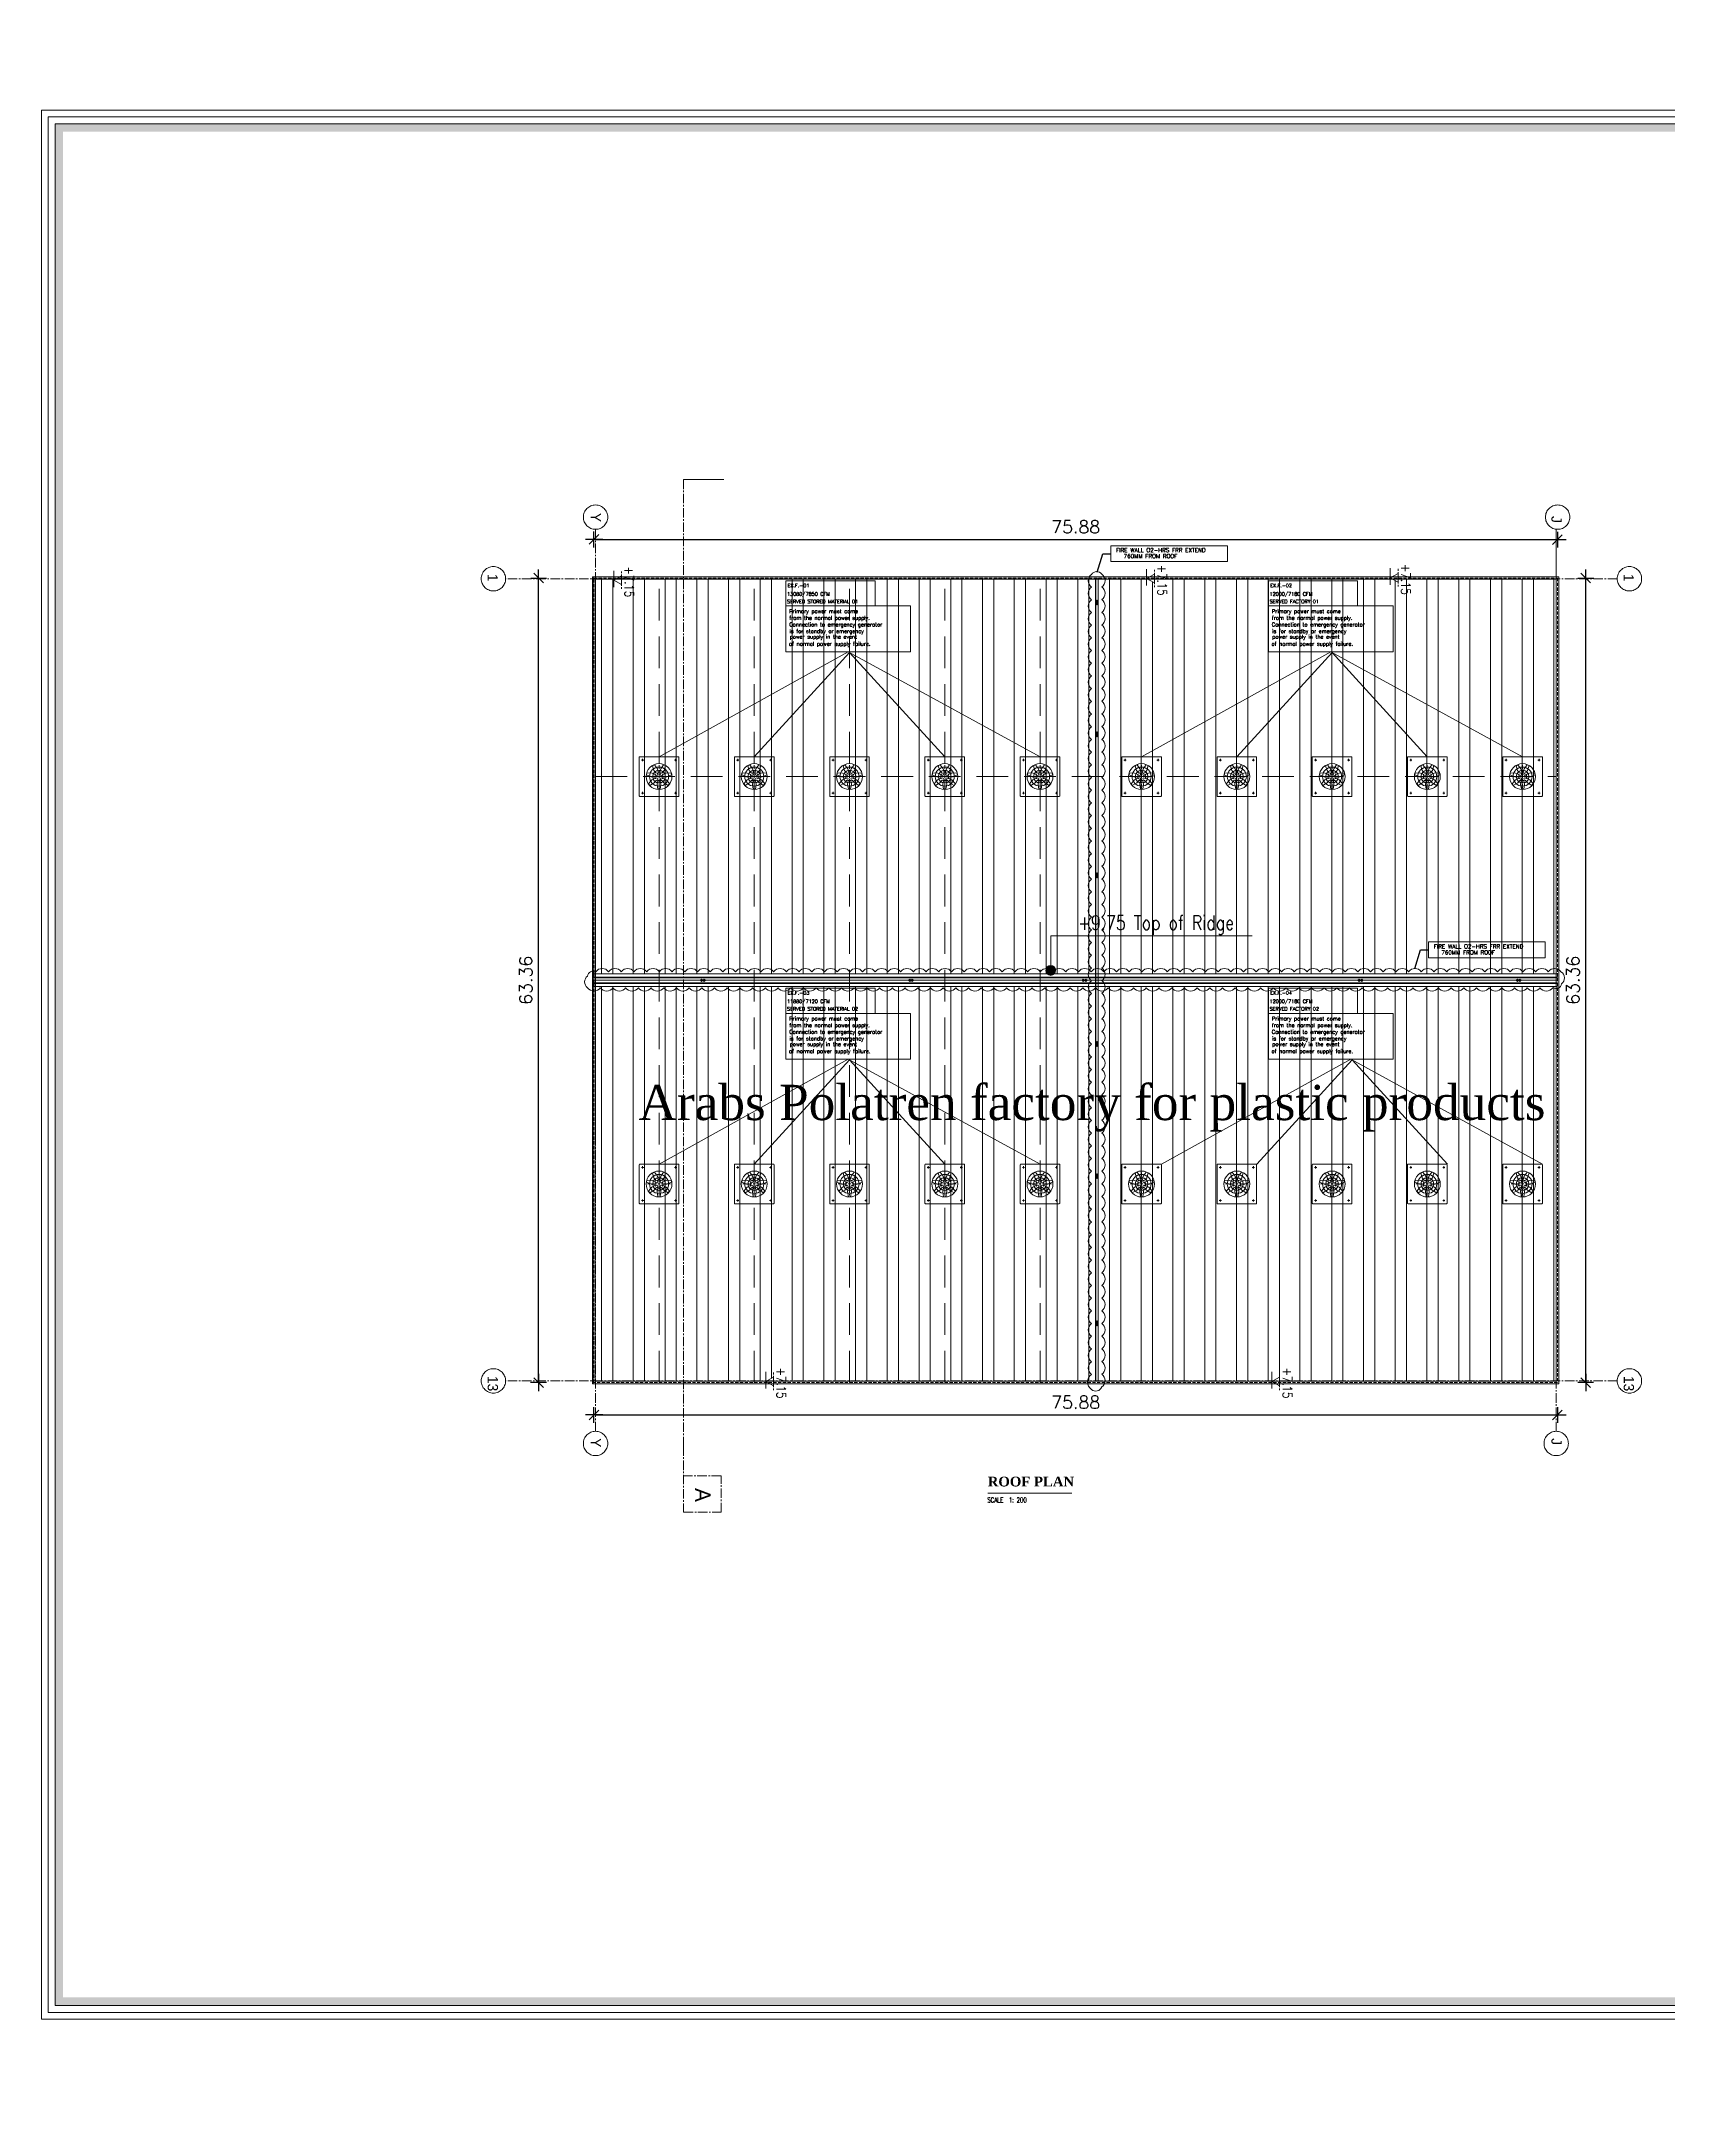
# Model space of a CAD drawing. Header units: inches. Extents: x -68096 to 69834, y -16833 to 17650.
# Drawn here: x 752.4 to 880.6, y -61.9 to 101.3 of the extents above; entities that cross this region are included whole.
import ezdxf
from ezdxf.enums import TextEntityAlignment as Align

# ---------------------------------------------------------------- set-up
doc = ezdxf.new("R2010")
doc.units = ezdxf.units.IN
doc.header["$MEASUREMENT"] = 0
for name, pattern in [('ACAD_ISO03W100', [30, 12, -18]), ('CENTER2', [1.125, 0.75, -0.125, 0.125, -0.125]), ('DASHDOT', [1, 0.5, -0.25, 0, -0.25]), ('DASHED2', [0.375, 0.25, -0.125]), ('HIDDEN', [0.375, 0.25, -0.125])]:
    doc.linetypes.add(name, pattern=pattern)
for name, color, linetype in [('-FR-TEXT', 1, 'Continuous'), ('10', 7, 'Continuous'), ('11-FRESH-AIR-TEXT', 4, 'Continuous'), ('4-TEXT-HVAC', 4, 'Continuous'), ('A-TEXT', 3, 'Continuous'), ('A_FIXTURE', 9, 'Continuous'), ('A_ROOM_NAME', 2, 'Continuous'), ('AXES', 251, 'CENTER2'), ('DIM18', 40, 'Continuous'), ('LEVEL', 1, 'Continuous'), ('TEXT', 23, 'Continuous'), ('WIN', 1, 'Continuous')]:
    doc.layers.add(name, color=color, linetype=linetype)
for name, color, linetype, lineweight in [('FIRE EMERGENCY LIGHT', 211, 'Continuous', 30), ('FPS', 172, 'Continuous', 60), ('PEN30', 35, 'Continuous', 13), ('WALL', 41, 'Continuous', 40)]:
    doc.layers.add(name, color=color, linetype=linetype, lineweight=lineweight)
doc.styles.add('Browallia', font='')
doc.styles.add('POLE', font='timesbd.ttf', dxfattribs={"height": 0.225})
doc.styles.add('ROMANC', font='romanc', dxfattribs={"height": 0.2})
doc.styles.add('ROMANS', font='romans.shx')
doc.styles.get("Standard").update_dxf_attribs({"font": 'arial.ttf'})
doc.styles.add('STYLE4', font='times.ttf')
doc.styles.add('STYLE6', font='romanc.shx', dxfattribs={"width": 0.6})
doc.styles.get('Browallia').set_extended_font_data('BrowalliaUPC')
doc.dimstyles.new('100', dxfattribs={"dimtxt": 0.2, "dimasz": 0.035, "dimexe": 0, "dimexo": 0, "dimgap": 0.1, "dimtad": 1, "dimzin": 0, "dimdsep": 46, "dimtxsty": 'ROMANS', "dimblk": 'J2', "dimblk1": 'J2', "dimblk2": 'J2', "dimsah": 1, "dimcen": 0, "dimse1": 1, "dimse2": 1, "dimclrd": 1, "dimclre": 1, "dimclrt": 6, "dimadec": 0, "dimazin": 0, "dimtfac": 0.9, "dimtix": 1, "dimtmove": 2, "dimatfit": 3, "dimldrblk": 'J2', "dimfxl": 1, "dimtolj": 1, "dimtzin": 0, "dimarcsym": 0})
doc.dimstyles.get("Standard").update_dxf_attribs({"dimtxt": 0.18, "dimasz": 0.18, "dimexe": 0.18, "dimexo": 0.0625, "dimgap": 0.09, "dimtad": 0, "dimtih": 1, "dimtoh": 1, "dimdec": 4, "dimzin": 0, "dimdsep": 46, "dimtxsty": 'Standard', "dimcen": 0.09, "dimadec": 0, "dimazin": 0, "dimtfac": 1, "dimtdec": 4, "dimtofl": 0, "dimtmove": 0, "dimatfit": 3, "dimfxl": 1, "dimtolj": 1, "dimtzin": 0, "dimarcsym": 0})
pattern_1 = [(90, (-45.068, -705.617), (-2.5, 4e-16), []), (90, (-45.952, -704.7332), (-2.5, 4e-16), [])]

# ---------------------------------------------------------------- blocks, each defined once
blk = doc.blocks.new('J2')
for p, q in [((-4, 0), (0, 0)), ((-2.19, -2.19), (2.15, 2.15)), ((0, 3.53), (0, -3.59)), ((0, 0), (3.82, 0))]:
    blk.add_line(p, q)
blk = doc.blocks.new('*D222')
at = {"color": 1, "lineweight": -2, "transparency": 16777216}
blk.add_line((874.05, -4.11), (874.05, 58.89), dxfattribs=at)
at = {"layer": 'Defpoints', "color": 0, "transparency": 16777216}
for p in [(874.05, 59.07), (874.05, 59.07), (874.05, -4.29)]:
    blk.add_point(p, dxfattribs=at)
at = {"color": 1, "lineweight": -2, "transparency": 16777216, "xscale": 0.175, "yscale": 0.175, "zscale": 0.175}
for p, rotation in [((874.05, 59.07), 90), ((874.05, -4.29), 270)]:
    blk.add_blockref('J2', p, dxfattribs=dict(at, rotation=rotation))
at = {"color": 6, "lineweight": 0, "transparency": 16777216, "insert": (873.05, 27.39), "char_height": 1, "attachment_point": 5, "rotation": 90, "style": 'ROMANS'}
blk.add_mtext('\\A1;63.36', dxfattribs=at)
blk = doc.blocks.new('*D223')
at = {"color": 1, "lineweight": -2, "transparency": 16777216}
blk.add_line((791.59, -4.11), (791.59, 58.89), dxfattribs=at)
at = {"layer": 'Defpoints', "color": 0, "transparency": 16777216}
for p in [(791.59, 59.07), (796.42, 59.07), (796.42, -4.29)]:
    blk.add_point(p, dxfattribs=at)
at = {"color": 1, "lineweight": -2, "transparency": 16777216, "xscale": 0.175, "yscale": 0.175, "zscale": 0.175}
for p, rotation in [((791.59, 59.07), 90), ((791.59, -4.29), 270)]:
    blk.add_blockref('J2', p, dxfattribs=dict(at, rotation=rotation))
at = {"color": 6, "lineweight": 0, "transparency": 16777216, "insert": (790.59, 27.39), "char_height": 1, "attachment_point": 5, "rotation": 90, "style": 'ROMANS'}
blk.add_mtext('\\A1;63.36', dxfattribs=at)
blk = doc.blocks.new('*D224')
at = {"color": 1, "lineweight": -2, "transparency": 16777216}
blk.add_line((796.12, -6.84), (871.65, -6.84), dxfattribs=at)
at = {"layer": 'Defpoints', "color": 0, "transparency": 16777216}
for p in [(871.83, -6.84), (795.95, -9.87), (871.83, -9.87)]:
    blk.add_point(p, dxfattribs=at)
at = {"color": 1, "lineweight": -2, "transparency": 16777216, "xscale": 0.175, "yscale": 0.175, "zscale": 0.175, "rotation": 180}
blk.add_blockref('J2', (795.95, -6.84), dxfattribs=at)
at = {"color": 1, "lineweight": -2, "transparency": 16777216, "xscale": 0.175, "yscale": 0.175, "zscale": 0.175}
blk.add_blockref('J2', (871.83, -6.84), dxfattribs=at)
at = {"color": 6, "lineweight": 0, "transparency": 16777216, "insert": (833.89, -5.84), "char_height": 1, "attachment_point": 5, "style": 'ROMANS'}
blk.add_mtext('\\A1;75.88', dxfattribs=at)
blk = doc.blocks.new('*D225')
at = {"color": 1, "lineweight": -2, "transparency": 16777216}
blk.add_line((796.12, 62.1), (871.65, 62.1), dxfattribs=at)
at = {"layer": 'Defpoints', "color": 0, "transparency": 16777216}
for p in [(871.83, 62.1), (795.95, 59.07), (871.83, 59.07)]:
    blk.add_point(p, dxfattribs=at)
at = {"color": 1, "lineweight": -2, "transparency": 16777216, "xscale": 0.175, "yscale": 0.175, "zscale": 0.175, "rotation": 180}
blk.add_blockref('J2', (795.95, 62.1), dxfattribs=at)
at = {"color": 1, "lineweight": -2, "transparency": 16777216, "xscale": 0.175, "yscale": 0.175, "zscale": 0.175}
blk.add_blockref('J2', (871.83, 62.1), dxfattribs=at)
at = {"color": 6, "lineweight": 0, "transparency": 16777216, "insert": (833.89, 63.1), "char_height": 1, "attachment_point": 5, "style": 'ROMANS'}
blk.add_mtext('\\A1;75.88', dxfattribs=at)
blk = doc.blocks.new('HHHN')
at = {"lineweight": 0, "char_height": 0.2, "attachment_point": 3, "rotation": 90, "style": 'ROMANS'}
for s, insert in [('{\\fOptima|b0|i0|c0|p2;Fire Water Tank 1 \\P( Effective Capacity = 255.50 Gallon)\\P               = 511 cu.mt\\P(25.00M X 2.50M X 4.10M)}', (1061.312, 16659.023, -271149.143)), ('{\\fOptima|b0|i0|c0|p2;Fire Water Tank 2 \\P( Effective Capacity = 255.50 Gallon)\\P               = 511 cu.mt\\P(25.00M X 2.50M X 4.10M)}', (1064.032, 16659.023, -271149.143))]:
    blk.add_mtext_dynamic_manual_height_columns(s, width=34482.43313, gutter_width=1, heights=[0], dxfattribs=dict(at, insert=insert))
blk = doc.blocks.new('A$C0C860EF1')
at = {"color": 214, "lineweight": 0}
for p, q in [((-156, 152), (-156, -152)), ((152, 156), (-152, 156)), ((-24, 12), (-28, 16)), ((-12, 24), (-16, 28)), ((12, 24), (16, 28)), ((24, 12), (28, 16)), ((156, -152), (156, 152)), ((-152, -156), (152, -156)), ((-24, -12), (-28, -16)), ((-12, -24), (-16, -28)), ((12, -24), (16, -28)), ((24, -12), (28, -16))]:
    blk.add_line(p, q, dxfattribs=at)
at = {"color": 214, "linetype": 'DASHDOT', "lineweight": 0}
for p, q in [((-130, 130), (-139, 130)), ((-130, 130), (-130, 139)), ((-130, 130), (-121, 130)), ((-130, 130), (-130, 121)), ((0, 0), (-102, 0)), ((0, 0), (0, 102)), ((0, 32), (0, -32)), ((0, 0), (102, 0)), ((0, 0), (0, -102)), ((130, 130), (121, 130)), ((130, 130), (130, 139)), ((130, 130), (139, 130)), ((130, 130), (130, 121)), ((-130, -130), (-139, -130)), ((-130, -130), (-130, -121)), ((-130, -130), (-121, -130)), ((-130, -130), (-130, -139)), ((130, -130), (121, -130)), ((130, -130), (130, -121)), ((130, -130), (139, -130)), ((130, -130), (130, -139))]:
    blk.add_line(p, q, dxfattribs=at)
at = {"color": 214, "linetype": 'Continuous', "lineweight": 0}
for p, q in [((-99, -14), (-62, 1)), ((-99, -14), (-62, 1)), ((-99, -14), (-62, 1)), ((-83, 56), (-73, 69)), ((-83, 56), (-56, 26)), ((-83, 56), (-56, 26)), ((-83, 56), (-56, 26)), ((-73, 69), (-38, 49)), ((-73, 69), (-38, 49)), ((-73, 69), (-38, 49)), ((-73, 69), (-38, 49)), ((-34, 2), (-62, 1)), ((-32, 13), (-56, 26)), ((-32, 13), (-56, 26)), ((-32, 13), (-56, 26)), ((-20, 28), (-38, 49)), ((-20, 28), (-38, 49)), ((-20, 28), (-38, 49)), ((-9, 100), (-15, 60)), ((-9, 100), (-15, 60)), ((-9, 100), (-15, 60)), ((-10, 33), (-15, 60)), ((-10, 33), (-15, 60)), ((-10, 33), (-15, 60)), ((-9, 100), (9, 100)), ((9, 100), (15, 60)), ((9, 100), (15, 60)), ((9, 100), (15, 60)), ((10, 33), (15, 60)), ((10, 33), (15, 60)), ((10, 33), (15, 60)), ((20, 28), (38, 49)), ((20, 28), (38, 49)), ((20, 28), (38, 49)), ((32, 13), (56, 26)), ((32, 13), (56, 26)), ((32, 13), (56, 26)), ((34, 2), (62, 1)), ((73, 69), (38, 49)), ((73, 69), (38, 49)), ((73, 69), (38, 49)), ((83, 55), (56, 26)), ((83, 55), (56, 26)), ((83, 55), (56, 26)), ((99, -14), (62, 1)), ((99, -14), (62, 1)), ((99, -14), (62, 1)), ((73, 69), (83, 55)), ((-95, -30), (-99, -14)), ((-95, -30), (-55, -28)), ((-95, -30), (-55, -28)), ((-95, -30), (-55, -28)), ((-30, -17), (-55, -28)), ((-51, -86), (-40, -48)), ((-51, -86), (-40, -48)), ((-51, -86), (-40, -48)), ((-36, -93), (-51, -86)), ((-23, -26), (-40, -48)), ((-23, -26), (-40, -48)), ((-23, -26), (-40, -48)), ((-36, -93), (-13, -61)), ((-36, -93), (-13, -61)), ((-36, -93), (-13, -61)), ((-6, -34), (-13, -61)), ((-6, -34), (-13, -61)), ((-6, -34), (-13, -61)), ((6, -35), (13, -62)), ((6, -35), (13, -62)), ((6, -35), (13, -62)), ((36, -94), (13, -62)), ((36, -94), (13, -62)), ((36, -94), (13, -62)), ((23, -27), (40, -49)), ((23, -27), (40, -49)), ((23, -27), (40, -49)), ((30, -17), (55, -28)), ((51, -87), (36, -94)), ((51, -87), (40, -49)), ((51, -87), (40, -49)), ((51, -87), (40, -49)), ((95, -31), (55, -28)), ((95, -31), (55, -28)), ((95, -31), (55, -28)), ((99, -14), (95, -31))]:
    blk.add_line(p, q, dxfattribs=at)
at = {"color": 214, "lineweight": 0}
for centre, radius in [((-130, 130), 3.5), ((0, 0), 75), ((0, 0), 50), ((130, 130), 3.5), ((-130, -130), 3.5), ((130, -130), 3.5)]:
    blk.add_circle(centre, radius, dxfattribs=at)
at = {"color": 214, "linetype": 'Continuous', "lineweight": 0}
blk.add_circle((0, 0), 102, dxfattribs=at)
at = {"color": 214, "lineweight": 0}
for centre, radius, start, end in [((-152, 152), 4, 90, 180), ((-29, 14), 2, 45, 153.6187), ((0, 0), 31, 150.6898, 209.3102), ((-18, 18), 8.38, 225, 45), ((-14, 29), 2, 116.3813, 225), ((0, 0), 31, 60.6898, 119.3102), ((18, 18), 8.38, 135, 315), ((14, 29), 2, 315, 63.6187), ((0, 0), 31, 330.6898, 29.3102), ((29, 14), 2, 26.3813, 135), ((152, 152), 4, 0, 90), ((-152, -152), 4, 180, 270), ((-29, -14), 2, 206.3813, 315), ((-18, -18), 8.38, 315, 135), ((-14, -29), 2, 135, 243.6187), ((0, 0), 31, 240.6898, 299.3102), ((18, -18), 8.38, 45, 225), ((14, -29), 2, 296.3813, 45), ((29, -14), 2, 225, 333.6187), ((152, -152), 4, 270, 0)]:
    blk.add_arc(centre, radius, start, end, dxfattribs=at)

msp = doc.modelspace()

# ---------------------------------------------------------------- hatches: boundary and pattern name
at = {"lineweight": 0}
h = msp.add_hatch(dxfattribs=at)
h.set_pattern_fill('STEEL', color=8, scale=20, angle=45)
h.set_pattern_definition(pattern_1)
h.paths.add_polyline_path([(871.726, 58.9699), (859.2734, 58.9699), (859.2734, 58.74045), (858.86754, 58.9699), (840.0864, 58.9699), (840.0864, 58.68045), (839.57442, 58.9699), (798.12506, 58.9699), (798.12506, 58.54863), (797.37993, 58.9699), (796.04625, 58.9699), (796.04625, 27.89102), (831.64705, 27.89102, -0.203714607), (831.52749, 28.17229, -1), (832.30876, 28.17229, -0.203714607), (832.1892, 27.89102), (871.726, 27.89102)])
h.paths.add_polyline_path([(801.64714, 25.16483), (801.64714, 29.61721), (800.14714, 29.61721), (800.14714, 25.16483)], flags=9)
h.paths.add_polyline_path([(831.63613, 50.08645), (836.13613, 50.08645), (836.13613, 51.58645), (831.63613, 51.58645)], flags=24)
h.paths.add_polyline_path([(859.33088, 60.39309), (859.33088, 57.52949), (860.43496, 57.52949), (860.43496, 60.39309)], flags=9)
h.paths.add_polyline_path([(840.14388, 60.33309), (840.14388, 57.46949), (841.24796, 57.46949), (841.24796, 60.33309)], flags=9)
h.paths.add_polyline_path([(798.18255, 60.20127), (798.18255, 57.33768), (799.28662, 57.33768), (799.28662, 60.20127)], flags=9)
h.paths.add_polyline_path([(832.83843, 30.59162), (847.60051, 30.59162), (847.60051, 32.87442), (832.83843, 32.87442)], flags=24)
h = msp.add_hatch(dxfattribs=at)
h.set_pattern_fill('STEEL', color=8, scale=20, angle=45)
h.set_pattern_definition(pattern_1)
h.paths.add_polyline_path([(871.726, 26.89102), (796.04625, 26.89102), (796.04625, -4.18786), (809.49859, -4.18786), (810.09122, -3.85282), (810.09122, -4.18786), (849.35524, -4.18786), (849.94786, -3.85282), (849.94786, -4.18786), (871.726, -4.18786)])
h.paths.add_polyline_path([(801.64714, 25.16483), (801.64714, 29.61721), (800.14714, 29.61721), (800.14714, 25.16483)], flags=9)
h.paths.add_polyline_path([(799.32508, 14.56458), (871.01685, 14.56458), (871.01685, 20.16468), (799.32508, 20.16468)], flags=24)
h.paths.add_polyline_path([(810.1487, -2.89286), (810.1487, -5.75645), (811.25278, -5.75645), (811.25278, -2.89286)], flags=9)
h.paths.add_polyline_path([(850.00535, -2.89286), (850.00535, -5.75645), (851.10943, -5.75645), (851.10943, -2.89286)], flags=9)
at = {"layer": 'FIRE EMERGENCY LIGHT', "lineweight": 0}
for points in [[(835.55392, 57.14199), (835.45587, 57.24004), (835.55392, 57.33809), (835.65198, 57.24004)], [(835.55392, 56.94588), (835.65198, 57.04393), (835.55392, 57.14199), (835.45587, 57.04393)], [(835.55392, 46.75583), (835.45587, 46.85388), (835.55392, 46.95193), (835.65198, 46.85388)], [(835.55392, 46.55972), (835.65198, 46.65777), (835.55392, 46.75583), (835.45587, 46.65777)], [(835.55392, 35.64536), (835.45587, 35.74341), (835.55392, 35.84147), (835.65198, 35.74341)], [(835.55392, 35.44925), (835.65198, 35.54731), (835.55392, 35.64536), (835.45587, 35.54731)], [(804.33519, 27.391), (804.43325, 27.29295), (804.5313, 27.391), (804.43325, 27.48905)], [(804.5313, 27.391), (804.62936, 27.48905), (804.72741, 27.391), (804.62936, 27.29295)], [(820.72507, 27.391), (820.82312, 27.29295), (820.92118, 27.391), (820.82312, 27.48905)], [(820.92118, 27.391), (821.01923, 27.48905), (821.11728, 27.391), (821.01923, 27.29295)], [(834.3895, 27.391), (834.48756, 27.29295), (834.58561, 27.391), (834.48756, 27.48905)], [(834.58561, 27.391), (834.68366, 27.48905), (834.78172, 27.391), (834.68366, 27.29295)], [(856.11781, 27.391), (856.21587, 27.29295), (856.31392, 27.391), (856.21587, 27.48905)], [(856.31392, 27.391), (856.41198, 27.48905), (856.51003, 27.391), (856.41198, 27.29295)], [(868.57122, 27.391), (868.66927, 27.29295), (868.76732, 27.391), (868.66927, 27.48905)], [(868.76732, 27.391), (868.86538, 27.48905), (868.96343, 27.391), (868.86538, 27.29295)], [(835.55392, 22.38052), (835.45587, 22.47857), (835.55392, 22.57662), (835.65198, 22.47857)], [(835.55392, 22.18441), (835.65198, 22.28246), (835.55392, 22.38052), (835.45587, 22.28246)], [(835.55392, 11.96767), (835.45587, 12.06572), (835.55392, 12.16377), (835.65198, 12.06572)], [(835.55392, 11.77156), (835.65198, 11.86961), (835.55392, 11.96767), (835.45587, 11.86961)], [(835.55392, 0.36722), (835.45587, 0.46527), (835.55392, 0.56332), (835.65198, 0.46527)], [(835.55392, 0.17111), (835.65198, 0.26916), (835.55392, 0.36722), (835.45587, 0.26916)]]:
    msp.add_hatch(color=6, dxfattribs=at).paths.add_polyline_path(points)
at = {"layer": 'LEVEL', "lineweight": 0}
msp.add_hatch(color=0, dxfattribs=at).paths.add_polyline_path([(831.52749, 28.17229, -1), (832.30876, 28.17229, -1)])
at = {"layer": 'WIN', "linetype": 'Continuous', "lineweight": 0}
h = msp.add_hatch(color=86, dxfattribs=at)
h.paths.add_polyline_path([(753.52048, 94.84549), (753.52048, -53.35192), (963.30992, -53.35192), (963.30992, 94.84549)])
h.paths.add_polyline_path([(922.89008, 94.22001), (922.89008, -52.69685), (962.68444, -52.69685), (962.68444, 94.22001)], flags=16)
h.paths.add_polyline_path([(922.26459, -52.69685), (754.14633, -52.69685), (754.14633, 94.22001), (922.26459, 94.22001)], flags=16)
h = msp.add_hatch(color=7, dxfattribs=at)
h.paths.add_polyline_path([(753.52048, 94.84549), (753.52048, -53.35192), (963.30992, -53.35192), (963.30992, 94.84549)])
h.paths.add_polyline_path([(922.89008, 94.22001), (922.89008, -52.69685), (962.68444, -52.69685), (962.68444, 94.22001)], flags=16)
h.paths.add_polyline_path([(922.26459, -52.69685), (754.14633, -52.69685), (754.14633, 94.22001), (922.26459, 94.22001)], flags=16)

# ---------------------------------------------------------------- linework, layer by layer
at = {"color": 8, "linetype": 'CENTER2', "lineweight": 0}
msp.add_line((803.01437, -9.29844), (803.01437, 66.8375), dxfattribs=at)
msp.add_line((803.01437, -9.29844), (803.01437, 66.8375), dxfattribs=at)
at = {"color": 0, "lineweight": 0}
for p, q in [((803.01437, 66.8375), (806.17437, 66.8375)), ((795.88625, 59.1299), (795.88625, -4.34786)), ((871.826, 27.39102), (795.88625, 27.39102)), ((871.826, 27.39102), (795.88625, 27.39102)), ((826.95571, -13.0004), (833.58909, -13.0004))]:
    msp.add_line(p, q, dxfattribs=at)
at = {"color": 1, "lineweight": 0}
msp.add_line((796.07722, 27.89102), (796.07722, 58.9699), dxfattribs=at)
at = {"color": 241, "linetype": 'DASHED2', "lineweight": 0, "ltscale": 10}
for p, q in [((801.07722, -4.28786), (801.07722, 58.9699)), ((808.57722, -4.28786), (808.57722, 58.9699)), ((816.07722, -4.28786), (816.07722, 58.9699)), ((823.57722, -4.28786), (823.57722, 58.9699)), ((831.07722, -4.28786), (831.07722, 58.9699))]:
    msp.add_line(p, q, dxfattribs=at)
at = {"lineweight": 0}
for p, q in [((835.45392, 59.0699), (835.45392, -4.18786)), ((835.65392, 59.0699), (835.65392, -4.18786))]:
    msp.add_line(p, q, dxfattribs=at)
at = {"color": 81, "lineweight": 0}
for p, q in [((801.07722, 44.99046), (815.98019, 53.25596)), ((808.57722, 44.99046), (816.07722, 53.20284)), ((815.98019, 53.25596), (831.07722, 44.99046)), ((816.07722, 53.20284), (823.57722, 44.99046)), ((839.07758, 44.99046), (853.98055, 53.25596)), ((846.57758, 44.99046), (854.07758, 53.20284)), ((853.98055, 53.25596), (869.07758, 44.99046)), ((854.07758, 53.20284), (861.57758, 44.99046)), ((801.07722, 12.91158), (815.98019, 21.17708)), ((808.57722, 12.91158), (816.07722, 21.12396)), ((815.98019, 21.17708), (831.07722, 12.91158)), ((816.07722, 21.12396), (823.57722, 12.91158)), ((840.65392, 12.91158), (855.5569, 21.17708)), ((848.15392, 12.91158), (855.65392, 21.12396)), ((855.5569, 21.17708), (870.65392, 12.91158)), ((855.65392, 21.12396), (863.15392, 12.91158))]:
    msp.add_line(p, q, dxfattribs=at)
at = {"color": 241, "linetype": 'DASHED2', "lineweight": 0, "ltscale": 10, "true_color": 0xf7abae}
msp.add_line((796.07722, 43.43046), (871.726, 43.43046), dxfattribs=at)
at = {"color": 0, "linetype": 'CENTER2', "lineweight": 0}
for p, q in [((803.01437, -9.29844), (803.01437, -14.50021)), ((805.96572, -11.63497), (803.01437, -11.63497)), ((805.96572, -14.50021), (805.96572, -11.63497)), ((803.01437, -14.50021), (805.96572, -14.50021))]:
    msp.add_line(p, q, dxfattribs=at)
at = {"color": 0, "lineweight": 0}
for points in [[(795.84625, 59.1699), (871.926, 59.1699), (871.926, -4.38786), (795.84625, -4.38786)], [(796.04625, 58.9699), (871.726, 58.9699), (871.726, -4.18786), (796.04625, -4.18786)]]:
    msp.add_lwpolyline(points, close=True, dxfattribs=at)
at = {"color": 0, "linetype": 'HIDDEN', "lineweight": 0}
msp.add_lwpolyline([(871.826, 59.0699), (871.826, -4.28786), (795.94625, -4.28786), (795.94625, 59.0699)], close=True, dxfattribs=at)
at = {"linetype": 'ACAD_ISO03W100', "lineweight": 0}
for points in [[(811.07062, 58.84776), (818.08376, 58.84776), (818.08376, 56.86704), (811.07062, 56.86704)], [(849.07098, 58.84776), (856.08412, 58.84776), (856.08412, 56.86704), (849.07098, 56.86704)], [(811.07062, 56.86704), (820.88976, 56.86704), (820.88976, 53.25596), (811.07062, 53.25596)], [(849.07098, 56.86704), (858.89012, 56.86704), (858.89012, 53.25596), (849.07098, 53.25596)], [(811.07062, 26.76888), (818.08376, 26.76888), (818.08376, 24.78816), (811.07062, 24.78816)], [(849.07098, 26.76888), (856.08412, 26.76888), (856.08412, 24.78816), (849.07098, 24.78816)], [(811.07062, 24.78816), (820.88976, 24.78816), (820.88976, 21.17708), (811.07062, 21.17708)], [(849.07098, 24.78816), (858.89012, 24.78816), (858.89012, 21.17708), (849.07098, 21.17708)]]:
    msp.add_lwpolyline(points, close=True, dxfattribs=at)
at = {"color": 1, "lineweight": 0}
for points in [[(835.13273, -4.83065, 0.52056705), (835.93636, -4.63427, 0.52056705), (835.93636, -3.63427, 0.52056705), (835.93636, -2.63427, 0.52056705), (835.93636, -1.63427, 0.52056705), (835.93636, -0.63427, 0.52056705), (835.93636, 0.36573, 0.52056705), (835.93636, 1.36573, 0.52056705), (835.93636, 2.36573, 0.52056705), (835.93636, 3.36573, 0.52056705), (835.93636, 4.36573, 0.52056705), (835.93636, 5.36573, 0.52056705), (835.93636, 6.36573, 0.52056705), (835.93636, 7.36573, 0.52056705), (835.93636, 8.36573, 0.52056705), (835.93636, 9.36573, 0.52056705), (835.93636, 10.36573, 0.52056705), (835.93636, 11.36573, 0.52056705), (835.93636, 12.36573, 0.52056705), (835.93636, 13.36573, 0.52056705), (835.93636, 14.36573, 0.52056705), (835.93636, 15.36573, 0.52056705), (835.93636, 16.36573, 0.52056705), (835.93636, 17.36573, 0.52056705), (835.93636, 18.36573, 0.52056705), (835.93636, 19.36573, 0.52056705), (835.93636, 20.36573, 0.52056705), (835.93636, 21.36573, 0.52056705), (835.93636, 22.36573, 0.52056705), (835.93636, 23.36573, 0.52056705), (835.93636, 24.36573, 0.52056705), (835.93636, 25.36573, 0.52056705), (835.93636, 26.36573, 0.52056705), (835.93636, 27.36573, 0.52056705), (835.93636, 28.36573, 0.52056705), (835.93636, 29.36573, 0.52056705), (835.93636, 30.36573, 0.52056705), (835.93636, 31.36573, 0.52056705), (835.93636, 32.36573, 0.52056705), (835.93636, 33.36573, 0.52056705), (835.93636, 34.36573, 0.52056705), (835.93636, 35.36573, 0.52056705), (835.93636, 36.36573, 0.52056705), (835.93636, 37.36573, 0.52056705), (835.93636, 38.36573, 0.52056705), (835.93636, 39.36573, 0.52056705), (835.93636, 40.36573, 0.52056705), (835.93636, 41.36573, 0.52056705), (835.93636, 42.36573, 0.52056705), (835.93636, 43.36573, 0.52056705), (835.93636, 44.36573, 0.52056705), (835.93636, 45.36573, 0.52056705), (835.93636, 46.36573, 0.52056705), (835.93636, 47.36573, 0.52056705), (835.93636, 48.36573, 0.52056705), (835.93636, 49.36573, 0.52056705), (835.93636, 50.36573, 0.52056705), (835.93636, 51.36573, 0.52056705), (835.93636, 52.36573, 0.52056705), (835.93636, 53.36573, 0.52056705), (835.93636, 54.36573, 0.52056705), (835.93636, 55.36573, 0.52056705), (835.93636, 56.36573, 0.52056705), (835.93636, 57.36573, 0.52056705), (835.93636, 58.36573, 0.52056705), (835.93636, 59.36573, 0.52056705), (835.13273, 59.35738, 0.52056705), (835.13273, 58.35738, 0.52056705), (835.13273, 57.35738, 0.52056705), (835.13273, 56.35738, 0.52056705), (835.13273, 55.35738, 0.52056705), (835.13273, 54.35738, 0.52056705), (835.13273, 53.35738, 0.52056705), (835.13273, 52.35738, 0.52056705), (835.13273, 51.35738, 0.52056705), (835.13273, 50.35738, 0.52056705), (835.13273, 49.35738, 0.52056705), (835.13273, 48.35738, 0.52056705), (835.13273, 47.35738, 0.52056705), (835.13273, 46.35738, 0.52056705), (835.13273, 45.35738, 0.52056705), (835.13273, 44.35738, 0.52056705), (835.13273, 43.35738, 0.52056705), (835.13273, 42.35738, 0.52056705), (835.13273, 41.35738, 0.52056705), (835.13273, 40.35738, 0.52056705), (835.13273, 39.35738, 0.52056705), (835.13273, 38.35738, 0.52056705), (835.13273, 37.35738, 0.52056705), (835.13273, 36.35738, 0.52056705), (835.13273, 35.35738, 0.52056705), (835.13273, 34.35738, 0.52056705), (835.13273, 33.35738, 0.52056705), (835.13273, 32.35738, 0.52056705), (835.13273, 31.35738, 0.52056705), (835.13273, 30.35738, 0.52056705), (835.13273, 29.35738, 0.52056705), (835.13273, 28.35738, 0.52056705), (835.13273, 27.35738, 0.52056705), (835.13273, 26.35738, 0.52056705), (835.13273, 25.35738, 0.52056705), (835.13273, 24.35738, 0.52056705), (835.13273, 23.35738, 0.52056705), (835.13273, 22.35738, 0.52056705), (835.13273, 21.35738, 0.52056705), (835.13273, 20.35738, 0.52056705), (835.13273, 19.35738, 0.52056705), (835.13273, 18.35738, 0.52056705), (835.13273, 17.35738, 0.52056705), (835.13273, 16.35738, 0.52056705), (835.13273, 15.35738, 0.52056705), (835.13273, 14.35738, 0.52056705), (835.13273, 13.35738, 0.52056705), (835.13273, 12.35738, 0.52056705), (835.13273, 11.35738, 0.52056705), (835.13273, 10.35738, 0.52056705), (835.13273, 9.35738, 0.52056705), (835.13273, 8.35738, 0.52056705), (835.13273, 7.35738, 0.52056705), (835.13273, 6.35738, 0.52056705), (835.13273, 5.35738, 0.52056705), (835.13273, 4.35738, 0.52056705), (835.13273, 3.35738, 0.52056705), (835.13273, 2.35738, 0.52056705), (835.13273, 1.35738, 0.52056705), (835.13273, 0.35738, 0.52056705), (835.13273, -0.64262, 0.52056705), (835.13273, -1.64262, 0.52056705), (835.13273, -2.64262, 0.52056705), (835.13273, -3.64262, 0.52056705)], [(795.44897, 26.80677, 0.52056705), (796.44897, 26.80677, 0.52056705), (797.44897, 26.80677, 0.52056705), (798.44897, 26.80677, 0.52056705), (799.44897, 26.80677, 0.52056705), (800.44897, 26.80677, 0.52056705), (801.44897, 26.80677, 0.52056705), (802.44897, 26.80677, 0.52056705), (803.44897, 26.80677, 0.52056705), (804.44897, 26.80677, 0.52056705), (805.44897, 26.80677, 0.52056705), (806.44897, 26.80677, 0.52056705), (807.44897, 26.80677, 0.52056705), (808.44897, 26.80677, 0.52056705), (809.44897, 26.80677, 0.52056705), (810.44897, 26.80677, 0.52056705), (811.44897, 26.80677, 0.52056705), (812.44897, 26.80677, 0.52056705), (813.44897, 26.80677, 0.52056705), (814.44897, 26.80677, 0.52056705), (815.44897, 26.80677, 0.52056705), (816.44897, 26.80677, 0.52056705), (817.44897, 26.80677, 0.52056705), (818.44897, 26.80677, 0.52056705), (819.44897, 26.80677, 0.52056705), (820.44897, 26.80677, 0.52056705), (821.44897, 26.80677, 0.52056705), (822.44897, 26.80677, 0.52056705), (823.44897, 26.80677, 0.52056705), (824.44897, 26.80677, 0.52056705), (825.44897, 26.80677, 0.52056705), (826.44897, 26.80677, 0.52056705), (827.44897, 26.80677, 0.52056705), (828.44897, 26.80677, 0.52056705), (829.44897, 26.80677, 0.52056705), (830.44897, 26.80677, 0.52056705), (831.44897, 26.80677, 0.52056705), (832.44897, 26.80677, 0.52056705), (833.44897, 26.80677, 0.52056705), (834.44897, 26.80677, 0.52056705), (835.44897, 26.80677, 0.52056705), (836.44897, 26.80677, 0.52056705), (837.44897, 26.80677, 0.52056705), (838.44897, 26.80677, 0.52056705), (839.44897, 26.80677, 0.52056705), (840.44897, 26.80677, 0.52056705), (841.44897, 26.80677, 0.52056705), (842.44897, 26.80677, 0.52056705), (843.44897, 26.80677, 0.52056705), (844.44897, 26.80677, 0.52056705), (845.44897, 26.80677, 0.52056705), (846.44897, 26.80677, 0.52056705), (847.44897, 26.80677, 0.52056705), (848.44897, 26.80677, 0.52056705), (849.44897, 26.80677, 0.52056705), (850.44897, 26.80677, 0.52056705), (851.44897, 26.80677, 0.52056705), (852.44897, 26.80677, 0.52056705), (853.44897, 26.80677, 0.52056705), (854.44897, 26.80677, 0.52056705), (855.44897, 26.80677, 0.52056705), (856.44897, 26.80677, 0.52056705), (857.44897, 26.80677, 0.52056705), (858.44897, 26.80677, 0.52056705), (859.44897, 26.80677, 0.52056705), (860.44897, 26.80677, 0.52056705), (861.44897, 26.80677, 0.52056705), (862.44897, 26.80677, 0.52056705), (863.44897, 26.80677, 0.52056705), (864.44897, 26.80677, 0.52056705), (865.44897, 26.80677, 0.52056705), (866.44897, 26.80677, 0.52056705), (867.44897, 26.80677, 0.52056705), (868.44897, 26.80677, 0.52056705), (869.44897, 26.80677, 0.52056705), (870.44897, 26.80677, 0.52056705), (871.44897, 26.80677, 0.52056705), (872.1476, 27.10813, 0.52056705), (872.10293, 28.06346, 0.52056705), (871.10293, 28.06346, 0.52056705), (870.10293, 28.06346, 0.52056705), (869.10293, 28.06346, 0.52056705), (868.10293, 28.06346, 0.52056705), (867.10293, 28.06346, 0.52056705), (866.10293, 28.06346, 0.52056705), (865.10293, 28.06346, 0.52056705), (864.10293, 28.06346, 0.52056705), (863.10293, 28.06346, 0.52056705), (862.10293, 28.06346, 0.52056705), (861.10293, 28.06346, 0.52056705), (860.10293, 28.06346, 0.52056705), (859.10293, 28.06346, 0.52056705), (858.10293, 28.06346, 0.52056705), (857.10293, 28.06346, 0.52056705), (856.10293, 28.06346, 0.52056705), (855.10293, 28.06346, 0.52056705), (854.10293, 28.06346, 0.52056705), (853.10293, 28.06346, 0.52056705), (852.10293, 28.06346, 0.52056705), (851.10293, 28.06346, 0.52056705), (850.10293, 28.06346, 0.52056705), (849.10293, 28.06346, 0.52056705), (848.10293, 28.06346, 0.52056705), (847.10293, 28.06346, 0.52056705), (846.10293, 28.06346, 0.52056705), (845.10293, 28.06346, 0.52056705), (844.10293, 28.06346, 0.52056705), (843.10293, 28.06346, 0.52056705), (842.10293, 28.06346, 0.52056705), (841.10293, 28.06346, 0.52056705), (840.10293, 28.06346, 0.52056705), (839.10293, 28.06346, 0.52056705), (838.10293, 28.06346, 0.52056705), (837.10293, 28.06346, 0.52056705), (836.10293, 28.06346, 0.52056705), (835.10293, 28.06346, 0.52056705), (834.10293, 28.06346, 0.52056705), (833.10293, 28.06346, 0.52056705), (832.10293, 28.06346, 0.52056705), (831.10293, 28.06346, 0.52056705), (830.10293, 28.06346, 0.52056705), (829.10293, 28.06346, 0.52056705), (828.10293, 28.06346, 0.52056705), (827.10293, 28.06346, 0.52056705), (826.10293, 28.06346, 0.52056705), (825.10293, 28.06346, 0.52056705), (824.10293, 28.06346, 0.52056705), (823.10293, 28.06346, 0.52056705), (822.10293, 28.06346, 0.52056705), (821.10293, 28.06346, 0.52056705), (820.10293, 28.06346, 0.52056705), (819.10293, 28.06346, 0.52056705), (818.10293, 28.06346, 0.52056705), (817.10293, 28.06346, 0.52056705), (816.10293, 28.06346, 0.52056705), (815.10293, 28.06346, 0.52056705), (814.10293, 28.06346, 0.52056705), (813.10293, 28.06346, 0.52056705), (812.10293, 28.06346, 0.52056705), (811.10293, 28.06346, 0.52056705), (810.10293, 28.06346, 0.52056705), (809.10293, 28.06346, 0.52056705), (808.10293, 28.06346, 0.52056705), (807.10293, 28.06346, 0.52056705), (806.10293, 28.06346, 0.52056705), (805.10293, 28.06346, 0.52056705), (804.10293, 28.06346, 0.52056705), (803.10293, 28.06346, 0.52056705), (802.10293, 28.06346, 0.52056705), (801.10293, 28.06346, 0.52056705), (800.10293, 28.06346, 0.52056705), (799.10293, 28.06346, 0.52056705), (798.10293, 28.06346, 0.52056705), (797.10293, 28.06346, 0.52056705), (796.10293, 28.06346, 0.52056705), (795.44897, 27.71742, 0.52056705)]]:
    msp.add_lwpolyline(points, format="xyb", close=True, dxfattribs=at)
at = {"layer": '11-FRESH-AIR-TEXT', "color": 33, "lineweight": 0}
msp.add_line((818.07855, 58.84776), (811.07062, 58.84776), dxfattribs=at)
at = {"layer": 'A_FIXTURE', "color": 0, "lineweight": 0}
for p, q in [((797.51246, 59.43863), (797.51246, 58.35132)), ((797.51246, 59.43863), (797.51246, 58.35132)), ((839.47379, 59.57044), (839.47379, 58.48313)), ((839.47379, 59.57044), (839.47379, 58.48313)), ((858.66079, 59.63044), (858.66079, 58.54313)), ((858.66079, 59.63044), (858.66079, 58.54313)), ((809.47861, -3.6555), (809.47861, -4.74281)), ((809.47861, -3.6555), (809.47861, -4.74281)), ((849.33526, -3.6555), (849.33526, -4.74281)), ((849.33526, -3.6555), (849.33526, -4.74281))]:
    msp.add_line(p, q, dxfattribs=at)
for points in [[(798.12506, 59.24131), (798.12506, 58.54863), (797.51246, 58.89497), (798.12506, 59.24131)], [(798.12506, 59.24131), (798.12506, 58.54863), (797.51246, 58.89497), (798.12506, 59.24131)], [(840.0864, 59.37313), (840.0864, 58.68045), (839.47379, 59.02679), (840.0864, 59.37313)], [(840.0864, 59.37313), (840.0864, 58.68045), (839.47379, 59.02679), (840.0864, 59.37313)], [(859.2734, 59.43313), (859.2734, 58.74045), (858.66079, 59.08679), (859.2734, 59.43313)], [(859.2734, 59.43313), (859.2734, 58.74045), (858.66079, 59.08679), (859.2734, 59.43313)], [(810.09122, -3.85282), (810.09122, -4.5455), (809.47861, -4.19916), (810.09122, -3.85282)], [(810.09122, -3.85282), (810.09122, -4.5455), (809.47861, -4.19916), (810.09122, -3.85282)], [(849.94786, -3.85282), (849.94786, -4.5455), (849.33526, -4.19916), (849.94786, -3.85282)], [(849.94786, -3.85282), (849.94786, -4.5455), (849.33526, -4.19916), (849.94786, -3.85282)]]:
    msp.add_lwpolyline(points, dxfattribs=at)
at = {"layer": 'AXES', "color": 8, "lineweight": 0}
for p, q in [((796.07722, 62.90395), (796.07722, 14.45484)), ((796.07722, 62.90395), (796.07722, 14.45484)), ((876.53307, 59.01156), (788.99468, 59.01156)), ((796.07722, -8.12191), (796.07722, 40.3272)), ((871.726, -8.12191), (871.726, 40.3272)), ((876.53307, -4.15274), (788.99468, -4.15274))]:
    msp.add_line(p, q, dxfattribs=at)
at = {"layer": 'AXES', "color": 0, "lineweight": 0, "ltscale": 25}
msp.add_line((871.726, 62.89706), (871.726, 14.44796), dxfattribs=at)
for centre in [(796.07722, 63.86395), (796.07722, 63.86395), (871.83969, 63.86395), (788.03468, 59.01156), (877.49307, 59.01156), (788.03468, -4.15274), (877.49307, -4.15274), (796.07722, -9.08191), (871.726, -9.08191)]:
    msp.add_circle(centre, 0.96, dxfattribs=at)
at = {"layer": 'FIRE EMERGENCY LIGHT', "color": 6, "lineweight": 0}
for points in [[(835.55392, 57.14199), (835.45587, 57.24004), (835.55392, 57.33809), (835.65198, 57.24004)], [(835.55392, 56.94588), (835.65198, 57.04393), (835.55392, 57.14199), (835.45587, 57.04393)], [(835.55392, 46.75583), (835.45587, 46.85388), (835.55392, 46.95193), (835.65198, 46.85388)], [(835.55392, 46.55972), (835.65198, 46.65777), (835.55392, 46.75583), (835.45587, 46.65777)], [(835.55392, 35.64536), (835.45587, 35.74341), (835.55392, 35.84147), (835.65198, 35.74341)], [(835.55392, 35.44925), (835.65198, 35.54731), (835.55392, 35.64536), (835.45587, 35.54731)], [(804.33519, 27.391), (804.43325, 27.29295), (804.5313, 27.391), (804.43325, 27.48905)], [(804.5313, 27.391), (804.62936, 27.48905), (804.72741, 27.391), (804.62936, 27.29295)], [(820.72507, 27.391), (820.82312, 27.29295), (820.92118, 27.391), (820.82312, 27.48905)], [(820.92118, 27.391), (821.01923, 27.48905), (821.11728, 27.391), (821.01923, 27.29295)], [(834.3895, 27.391), (834.48756, 27.29295), (834.58561, 27.391), (834.48756, 27.48905)], [(834.58561, 27.391), (834.68366, 27.48905), (834.78172, 27.391), (834.68366, 27.29295)], [(856.11781, 27.391), (856.21587, 27.29295), (856.31392, 27.391), (856.21587, 27.48905)], [(856.31392, 27.391), (856.41198, 27.48905), (856.51003, 27.391), (856.41198, 27.29295)], [(868.57122, 27.391), (868.66927, 27.29295), (868.76732, 27.391), (868.66927, 27.48905)], [(868.76732, 27.391), (868.86538, 27.48905), (868.96343, 27.391), (868.86538, 27.29295)], [(835.55392, 22.38052), (835.45587, 22.47857), (835.55392, 22.57662), (835.65198, 22.47857)], [(835.55392, 22.18441), (835.65198, 22.28246), (835.55392, 22.38052), (835.45587, 22.28246)], [(835.55392, 11.96767), (835.45587, 12.06572), (835.55392, 12.16377), (835.65198, 12.06572)], [(835.55392, 11.77156), (835.65198, 11.86961), (835.55392, 11.96767), (835.45587, 11.86961)], [(835.55392, 0.36722), (835.45587, 0.46527), (835.55392, 0.56332), (835.65198, 0.46527)], [(835.55392, 0.17111), (835.65198, 0.26916), (835.55392, 0.36722), (835.45587, 0.26916)]]:
    msp.add_lwpolyline(points, close=True, dxfattribs=at)
at = {"layer": 'FPS', "color": 1, "linetype": 'HIDDEN', "lineweight": 0, "ltscale": 1.2, "const_width": 0.04831}
for points in [[(835.55392, -4.20828), (835.55392, 59.0699)], [(795.94625, 27.39102), (871.826, 27.39003)]]:
    msp.add_lwpolyline(points, dxfattribs=at)
at = {"layer": 'LEVEL', "color": 0, "lineweight": 0}
for p, q in [((831.91812, 28.56293), (831.91812, 30.88382)), ((831.91812, 30.88382), (847.77358, 30.88382))]:
    msp.add_line(p, q, dxfattribs=at)
msp.add_circle((831.91812, 28.17229), 0.39064, dxfattribs=at)
at = {"layer": 'PEN30', "color": 1, "lineweight": 0}
for points in [[(836.64428, 61.61336), (845.85124, 61.61336), (845.85124, 60.35929), (836.64428, 60.35929)], [(861.6619, 30.40797), (870.86887, 30.40797), (870.86887, 29.15391), (861.6619, 29.15391)]]:
    msp.add_lwpolyline(points, close=True, dxfattribs=at)
at = {"layer": 'WALL', "color": 0, "linetype": 'HIDDEN', "lineweight": 0, "ltscale": 0.6}
for p, q in [((797.51246, 59.64519), (797.51246, 58.58803)), ((797.51246, 59.63181), (797.51246, 58.58803)), ((798.12506, 59.59146), (798.12506, 58.21803)), ((839.47379, 59.77701), (839.47379, 58.71985)), ((839.47379, 59.76363), (839.47379, 58.71985)), ((840.0864, 59.72328), (840.0864, 58.34984)), ((858.66079, 59.83701), (858.66079, 58.77985)), ((858.66079, 59.82363), (858.66079, 58.77985)), ((859.2734, 59.78328), (859.2734, 58.40984)), ((809.47861, -3.44894), (809.47861, -4.5061)), ((809.47861, -3.46232), (809.47861, -4.5061)), ((810.09122, -3.50267), (810.09122, -4.8761)), ((849.33526, -3.44894), (849.33526, -4.5061)), ((849.33526, -3.46232), (849.33526, -4.5061)), ((849.94786, -3.50267), (849.94786, -4.8761))]:
    msp.add_line(p, q, dxfattribs=at)
at = {"layer": 'WALL', "color": 0, "lineweight": 0}
for p, q in [((795.88625, 27.89102), (871.826, 27.89102)), ((795.88625, 27.64102), (871.826, 27.64102)), ((795.88625, 27.58102), (871.826, 27.58102)), ((795.88625, 27.39102), (871.826, 27.39102)), ((795.88625, 27.20102), (871.826, 27.20102)), ((795.88625, 27.14102), (871.826, 27.14102)), ((795.88625, 26.89102), (871.826, 26.89102))]:
    msp.add_line(p, q, dxfattribs=at)
at = {"layer": 'WIN', "color": 7, "linetype": 'Continuous', "lineweight": 0}
for points in [[(752.44464, -54.42776), (964.38576, -54.42776), (964.38576, 95.92134), (752.44464, 95.92134)], [(752.44464, -54.42776), (964.38576, -54.42776), (964.38576, 95.92134), (752.44464, 95.92134)], [(752.98256, -53.88984), (963.84784, -53.88984), (963.84784, 95.38341), (752.98256, 95.38341)], [(752.98256, -53.88984), (963.84784, -53.88984), (963.84784, 95.38341), (752.98256, 95.38341)], [(753.52048, -53.35192), (963.30992, -53.35192), (963.30992, 94.84549), (753.52048, 94.84549)], [(753.52048, -53.35192), (963.30992, -53.35192), (963.30992, 94.84549), (753.52048, 94.84549)]]:
    msp.add_lwpolyline(points, close=True, dxfattribs=at)

# ---------------------------------------------------------------- block references
at = {"color": 1, "lineweight": 0}
msp.add_blockref('HHHN', (-291.60316, 990.67301), dxfattribs=at)
at = {"layer": '10', "lineweight": 0, "xscale": -0.01, "yscale": 0.01, "zscale": 0.01, "rotation": 180}
for p in [(801.07722, 43.43046), (808.57722, 43.43046), (816.07722, 43.43046), (823.57722, 43.43046), (831.07722, 43.43046), (839.07758, 43.43046), (846.57758, 43.43046), (854.07758, 43.43046), (861.57758, 43.43046), (869.07758, 43.43046), (801.07722, 11.35158), (808.57722, 11.35158), (816.07722, 11.35158), (823.57722, 11.35158), (831.07722, 11.35158), (839.07758, 11.35158), (846.57758, 11.35158), (854.07758, 11.35158), (861.57758, 11.35158), (869.07758, 11.35158)]:
    msp.add_blockref('A$C0C860EF1', p, dxfattribs=at)

# ---------------------------------------------------------------- texts
at = {"layer": '-FR-TEXT', "color": 0, "lineweight": 0, "style": 'POLE'}
msp.add_text('ROOF PLAN', height=0.768, dxfattribs=at).set_placement((826.96153, -12.46408))
at = {"color": 11, "lineweight": 0, "style": 'ROMANC'}
for s, p in [('of normal power supply failure.', (811.30978, 53.74079)), ('power supply in the event', (811.3702, 54.2933)), ('of normal power supply failure.', (849.31014, 53.74079)), ('power supply in the event', (849.37055, 54.2933)), ('of normal power supply failure.', (811.30978, 21.66191)), ('power supply in the event', (811.3702, 22.21442)), ('of normal power supply failure.', (849.31014, 21.66191)), ('power supply in the event', (849.37055, 22.21442))]:
    msp.add_text(s, height=0.3, dxfattribs=at).set_placement(p)
at = {"layer": '11-FRESH-AIR-TEXT', "color": 4, "lineweight": 0, "style": 'ROMANC'}
for s, p in [('SERVED STORED MATERIAL 01', (811.15592, 57.08401, 596.51957)), ('EX.F.-01', (811.19989, 58.34214, 596.51957)), ('SERVED FACTORY 01', (849.15627, 57.08401, 596.51957)), ('EX.F.-02', (849.20025, 58.34214, 596.51957)), ('EX.F.-03', (811.19989, 26.26326, 596.51957)), ('EX.F.-04', (849.20025, 26.26326, 596.51957)), ('SERVED STORED MATERIAL 02', (811.15592, 25.00513, 596.51957)), ('SERVED FACTORY 02', (849.15627, 25.00513, 596.51957))]:
    msp.add_text(s, height=0.28, dxfattribs=at).set_placement(p)
at = {"layer": '11-FRESH-AIR-TEXT', "color": 1, "lineweight": 0, "style": 'ROMANC'}
for s, p in [('13080/7850 CFM ', (811.15592, 57.67374, 596.51957)), ('12000/7180 CFM ', (849.15627, 57.67374, 596.51957)), ('11880/7120 CFM ', (811.15592, 25.59486, 596.51957)), ('12000/7180 CFM ', (849.15627, 25.59486, 596.51957))]:
    msp.add_text(s, height=0.28, dxfattribs=at).set_placement(p)
at = {"layer": '4-TEXT-HVAC', "color": 11, "linetype": 'DASHED2', "lineweight": 0, "ltscale": 300, "style": 'ROMANC'}
for s, p in [('Primary power must come     ', (811.33022, 56.30194, 0)), ('from the normal power supply.', (811.33022, 55.77987, 0)), ('Connection to emergency generator', (811.33022, 55.2578, 0)), ('Primary power must come     ', (849.33058, 56.30194, 0)), ('from the normal power supply.', (849.33058, 55.77987, 0)), ('Connection to emergency generator', (849.33058, 55.2578, 0)), ('is for standby or emergency', (811.35168, 54.73573, 0)), ('is for standby or emergency', (849.35204, 54.73573, 0)), ('Primary power must come     ', (811.33022, 24.22306, 0)), ('Primary power must come     ', (849.33058, 24.22306, 0)), ('from the normal power supply.', (811.33022, 23.70099, 0)), ('Connection to emergency generator', (811.33022, 23.17892, 0)), ('is for standby or emergency', (811.35168, 22.65685, 0)), ('from the normal power supply.', (849.33058, 23.70099, 0)), ('Connection to emergency generator', (849.33058, 23.17892, 0)), ('is for standby or emergency', (849.35204, 22.65685, 0))]:
    msp.add_text(s, height=0.3, rotation=359.9990536, dxfattribs=at).set_placement(p)
at = {"layer": 'A-TEXT', "color": 0, "linetype": 'ByBlock', "lineweight": 0, "style": 'Browallia'}
for s, height, p in [('Y', 0.81, (795.70097, 64.19778)), ('J', 0.81, (871.34975, 63.95148)), ('1', 0.81, (787.57091, 59.39717)), ('1', 0.81, (877.0293, 59.39717)), ('13', 0.81, (787.5853, -3.76713)), ('13', 0.81, (877.04369, -3.76713)), ('Y', 0.81, (795.70097, -8.66669)), ('J', 0.81, (871.34975, -8.66669)), ('A', 1.21436, (803.91933, -12.59707))]:
    msp.add_text(s, height=height, rotation=270, dxfattribs=at).set_placement(p)
at = {"layer": 'A_ROOM_NAME', "color": 0, "lineweight": 0, "style": 'ROMANS', "width": 0.8}
for p in [(798.36656, 58.76948), (798.36656, 58.76948), (840.32789, 58.90129), (859.51489, 58.96129), (810.33271, -4.32466), (850.18936, -4.32466)]:
    msp.add_text('+7.15', height=0.736053, rotation=270, dxfattribs=at).set_placement(p, align=Align.CENTER)
msp.add_text('+9.75 Top of Ridge', height=1.1413977, dxfattribs=at).set_placement((840.21947, 31.35256), align=Align.CENTER)
at = {"layer": 'DIM18', "color": 1, "linetype": 'Continuous', "lineweight": 0, "style": 'ROMANS'}
for s, p in [('FIRE WALL O2-HRS FRR EXTEND', (837.06859, 61.10672)), ('760MM FROM ROOF', (837.66802, 60.63475)), ('FIRE WALL O2-HRS FRR EXTEND', (862.08622, 29.90134)), ('760MM FROM ROOF', (862.68565, 29.42937))]:
    msp.add_text(s, height=0.32, dxfattribs=at).set_placement(p)
at = {"layer": 'TEXT', "color": 0, "lineweight": 0, "style": 'STYLE4'}
msp.add_text('Arabs Polatren factory for plastic products', height=2.7780209, dxfattribs=at).set_placement((835.17096, 16.38321), align=Align.CENTER)
at = {"layer": 'TEXT', "color": 0, "lineweight": 0, "style": 'STYLE6', "width": 0.65}
msp.add_text('SCALE  1: 200', height=0.391114, dxfattribs=at).set_placement((826.92931, -13.72349))

# ---------------------------------------------------------------- dimensions: what is measured, and where the dimension line sits
at = {"color": 0, "lineweight": 0}
for base, p1, p2, picture, middle in [((871.826, 62.10086), (795.94625, 59.0699), (871.826, 59.0699), '*D225', (833.88613, 63.10086)), ((871.826, -6.83573), (795.94625, -9.86669), (871.826, -9.86669), '*D224', (833.88613, -5.83573))]:
    dim = msp.add_linear_dim(base=base, p1=p1, p2=p2, dimstyle='100', override={"dimscale": 5, "dimfxl": 0}, dxfattribs=at)
    dim.commit()
    dim.dimension.update_dxf_attribs({"geometry": picture, "text_midpoint": middle})
for base, p1, p2, picture, middle in [((791.59344, 59.0699), (796.42481, -4.28786), (796.42481, 59.0699), '*D223', (790.59344, 27.39102)), ((874.05065, 59.0699), (874.05065, -4.28786), (874.05065, 59.0699), '*D222', (873.05065, 27.39102))]:
    dim = msp.add_linear_dim(base=base, p1=p1, p2=p2, angle=270, dimstyle='100', override={"dimscale": 5, "dimfxl": 0}, dxfattribs=at)
    dim.commit()
    dim.dimension.update_dxf_attribs({"geometry": picture, "text_midpoint": middle})

# ---------------------------------------------------------------- leaders
at = {"layer": 'DIM18', "linetype": 'Continuous', "lineweight": 0}
for points in [[(835.58912, 59.53343), (836.01232, 60.98632), (836.64428, 60.98632)], [(860.60674, 28.32805), (861.02995, 29.78094), (861.6619, 29.78094)]]:
    msp.add_leader(points, dimstyle='Standard', override={"dimscale": 1, "dimasz": 0.25, "dimexe": 0.12, "dimexo": 0.5, "dimclrd": 1}, dxfattribs=at)

doc.saveas('drawing.dxf')
